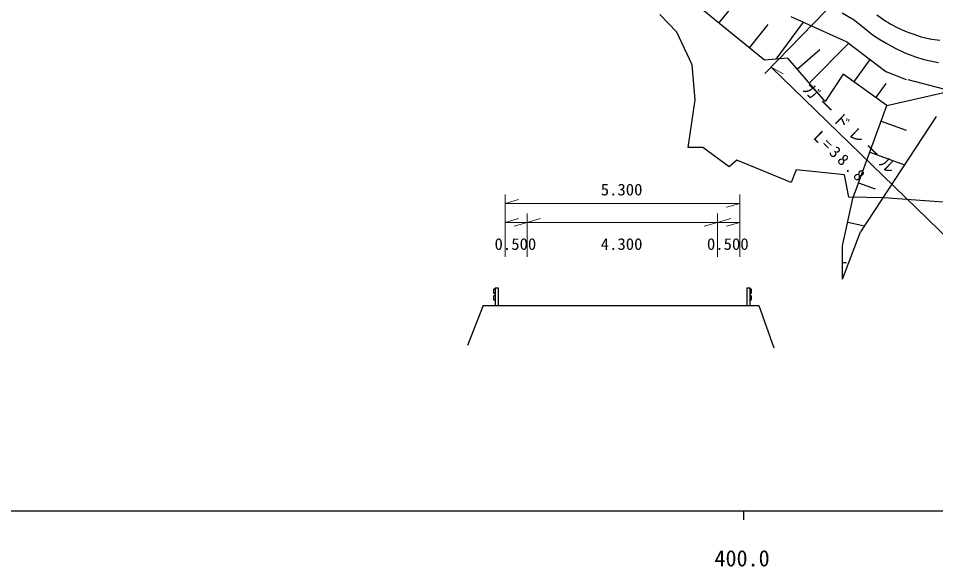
# Model space of a CAD drawing. Units: millimetres, scale not verified, with parts at other scales. Extents: x 40000 to 680000, y 20000 to 380000.
# Drawn here: x 386056 to 489710, y 198715 to 260630 of the extents above; entities that cross this region are included whole.
import ezdxf
from ezdxf.enums import TextEntityAlignment as Align

# ---------------------------------------------------------------- set-up
doc = ezdxf.new("R2010")
doc.units = ezdxf.units.MM
doc.header["$LTSCALE"] = 1000
for name, color, linetype, lineweight in [('M-BGD', 7, 'Continuous', 25), ('M-BMK-ROW', 30, 'Continuous', 25), ('M-STR-HTXT', 7, 'Continuous', 13), ('M-TTL-BAND', 7, 'Continuous', 25)]:
    doc.layers.add(name, color=color, linetype=linetype, lineweight=lineweight)
doc.styles.add('ＭＳ ゴシック', font='')
doc.styles.get('ＭＳ ゴシック').set_extended_font_data('MS Gothic')

msp = doc.modelspace()

# ---------------------------------------------------------------- linework, layer by layer
at = {"layer": 'M-BGD'}
for p, q in [((465226, 260082), (468663, 264323)), ((470385, 255901), (463507, 261476)), ((479165, 261247), (480243, 260619)), ((471689, 256014), (474784, 260197)), ((473352, 260847), (479691, 257969)), ((480243, 260619), (480286, 260591)), ((480286, 260591), (480372, 260532)), ((480372, 260532), (481437, 259697)), ((483067, 261016), (484075, 260312)), ((484075, 260312), (484335, 260148)), ((468665, 257295), (470800, 259928)), ((481437, 259697), (482533, 258807)), ((484335, 260148), (484652, 259960)), ((484652, 259960), (485453, 259546)), ((485453, 259546), (486282, 259184)), ((486282, 259184), (486679, 259030)), ((482533, 258807), (483295, 258301)), ((483295, 258301), (484120, 257820)), ((486679, 259030), (487131, 258866)), ((487131, 258866), (488085, 258562)), ((488085, 258562), (489055, 258320)), ((489055, 258320), (489140, 258302)), ((489140, 258302), (489268, 258277)), ((489268, 258277), (490183, 258151)), ((474049, 254901), (476615, 257114)), ((475432, 253298), (479893, 257817)), ((479691, 257969), (484097, 254643)), ((484120, 257820), (485135, 257272)), ((485135, 257272), (486243, 256747)), ((472992, 256126), (470385, 255901)), ((477218, 251226), (472992, 256126)), ((486243, 256747), (486842, 256500)), ((486842, 256500), (487451, 256278)), ((487451, 256278), (488364, 256001)), ((480478, 253440), (482310, 255992)), ((488364, 256001), (489295, 255786)), ((489295, 255786), (490034, 255661)), ((479241, 254328), (477218, 251226)), ((484187, 250776), (479241, 254328)), ((484097, 254643), (486390, 253743)), ((482950, 251664), (484103, 253269)), ((486572, 253734), (491472, 252431)), ((484187, 250776), (491472, 252431)), ((480368, 240293), (484187, 250776)), ((489764, 249553), (481222, 236516)), ((483550, 249029), (486394, 247993)), ((482277, 245534), (486196, 244107)), ((481004, 242040), (482863, 241363)), ((479199, 234943), (480368, 240293)), ((479783, 237618), (481673, 237205)), ((479199, 231166), (481222, 236516)), ((479199, 231166), (479199, 234943)), ((479199, 233054), (479627, 233055)), ((439803, 230041), (439983, 230191)), ((439983, 228191), (439983, 230191)), ((439983, 230191), (440283, 230191)), ((440283, 230191), (440283, 228191)), ((468399, 228191), (468399, 230191)), ((468399, 230191), (468699, 230191)), ((468699, 230191), (468879, 230041)), ((468699, 230191), (468699, 228191)), ((439803, 229591), (439803, 230041)), ((439983, 229441), (439803, 229591)), ((439803, 229291), (439983, 229441)), ((439803, 228841), (439803, 229291)), ((468879, 229591), (468699, 229441)), ((468699, 229441), (468879, 229291)), ((468879, 230041), (468879, 229591)), ((468879, 229291), (468879, 228841)), ((438594, 228191), (436810, 223674)), ((438594, 228191), (469738, 228191)), ((439983, 228691), (439803, 228841)), ((468879, 228841), (468699, 228691)), ((469738, 228191), (471442, 223435))]:
    msp.add_line(p, q, dxfattribs=at)
at = {"layer": 'M-BMK-ROW'}
for p, q in [((460459, 259054), (458527, 261074)), ((462188, 255376), (460459, 259054)), ((462517, 251425), (462188, 255376)), ((461749, 246047), (462517, 251425)), ((463395, 246047), (461749, 246047)), ((466359, 243852), (463395, 246047)), ((467237, 244620), (466359, 243852)), ((473383, 242096), (467237, 244620)), ((473932, 243523), (473383, 242096)), ((479420, 242974), (473932, 243523)), ((479917, 240452), (479420, 242974)), ((483867, 240365), (479917, 240452)), ((503003, 238960), (483867, 240365))]:
    msp.add_line(p, q, dxfattribs=at)
at = {"layer": 'M-STR-HTXT'}
for p, q in [((479001, 263247), (470425, 254395)), ((471121, 255114), (472490, 254371)), ((471121, 255114), (491343, 235520)), ((441066, 233688), (441066, 240738)), ((467566, 240738), (467566, 233688)), ((441066, 239738), (442566, 240158)), ((441066, 239738), (467566, 239738)), ((467566, 239738), (466066, 239318)), ((443566, 238592), (443566, 233688)), ((465066, 238592), (465066, 233688)), ((441066, 237592), (442566, 238012)), ((441066, 237592), (443566, 237592)), ((443566, 237592), (442066, 237172)), ((443566, 237592), (445066, 238012)), ((443566, 237592), (465066, 237592)), ((465066, 237592), (463566, 237172)), ((465066, 237592), (466566, 238012)), ((465066, 237592), (467566, 237592)), ((467566, 237592), (466066, 237172))]:
    msp.add_line(p, q, dxfattribs=at)
at = {"layer": 'M-TTL-BAND'}
for p, q in [((40000, 205000), (579000, 205000)), ((468000, 205000), (468000, 204000))]:
    msp.add_line(p, q, dxfattribs=at)

# ---------------------------------------------------------------- texts
at = {"layer": 'M-STR-HTXT', "style": 'ＭＳ ゴシック', "width": 1.05}
for s, p in [('5.300', (451866, 240238)), ('0.500', (439866, 234088)), ('4.300', (451866, 234088)), ('0.500', (463866, 234088))]:
    msp.add_text(s, height=1320, dxfattribs=at).set_placement(p, align=Align.BOTTOM_LEFT)
at = {"layer": 'M-STR-HTXT', "char_height": 1320, "attachment_point": 7, "rotation": 315.9, "style": 'ＭＳ ゴシック'}
for s, insert in [('\\T1.33;ガードレール', (474516, 252508)), ('\\T1.39;L=38.8', (475785, 247097))]:
    msp.add_mtext(s, dxfattribs=dict(at, insert=insert))
at = {"layer": 'M-TTL-BAND', "style": 'ＭＳ ゴシック'}
msp.add_text('400.0', height=1833, dxfattribs=at).set_placement((464719, 198195), align=Align.BOTTOM_LEFT)

doc.saveas('drawing.dxf')
